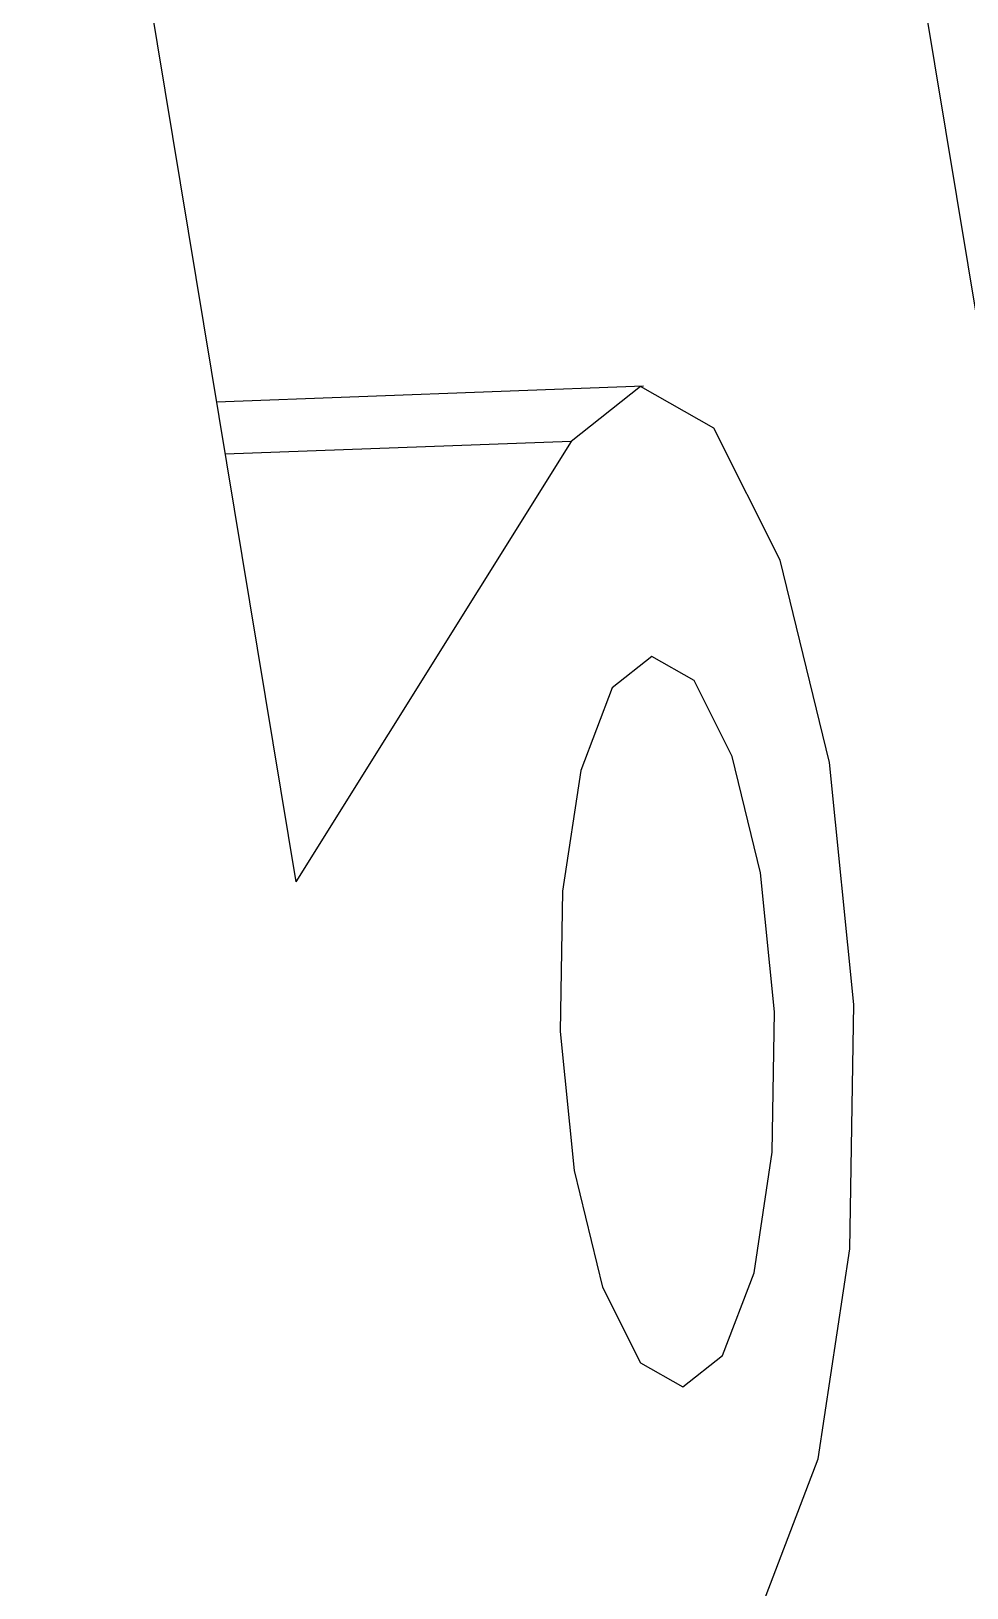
# Model space of a CAD drawing. Header units: millimetres. Extents: x -294 to 2792, y 5 to 1659.
# Drawn here: x 716.062 to 716.651, y 558.324 to 559.303 of the extents above; entities that cross this region are included whole.
import ezdxf

# ---------------------------------------------------------------- set-up
doc = ezdxf.new("R2010")
doc.units = ezdxf.units.MM
doc.layers.get('0').update_dxf_attribs({"lineweight": 18})

msp = doc.modelspace()

# ---------------------------------------------------------------- linework, layer by layer
at = {"color": 7, "linetype": 'Continuous', "lineweight": 25}
for p, q in [((715.95681, 560.41076), (716.22903, 558.76815)), ((716.56415, 559.68562), (716.83637, 558.04301)), ((716.44787, 559.07986), (716.17904, 559.06978)), ((716.40235, 559.04516), (716.18448, 559.037)), ((716.40235, 559.04516), (716.22903, 558.76815))]:
    msp.add_line(p, q, dxfattribs=at)
for points in [[(716.52334, 558.31511), (716.55775, 558.40525), (716.57772, 558.53725), (716.58019, 558.69099), (716.5648, 558.84308), (716.53389, 558.97037), (716.49217, 559.05347), (716.44598, 559.07973), (716.40235, 559.04516)], [(716.40422, 558.58644), (716.422, 558.51325), (716.44599, 558.46547), (716.47255, 558.45037), (716.49763, 558.47025), (716.51742, 558.52208), (716.5289, 558.59797), (716.53032, 558.68638), (716.52147, 558.77383), (716.5037, 558.84702), (716.47971, 558.8948), (716.45315, 558.9099), (716.42806, 558.89003), (716.40828, 558.83819), (716.3968, 558.7623), (716.39538, 558.67389), (716.40422, 558.58644)]]:
    msp.add_lwpolyline(points, dxfattribs=at)

doc.saveas('drawing.dxf')
